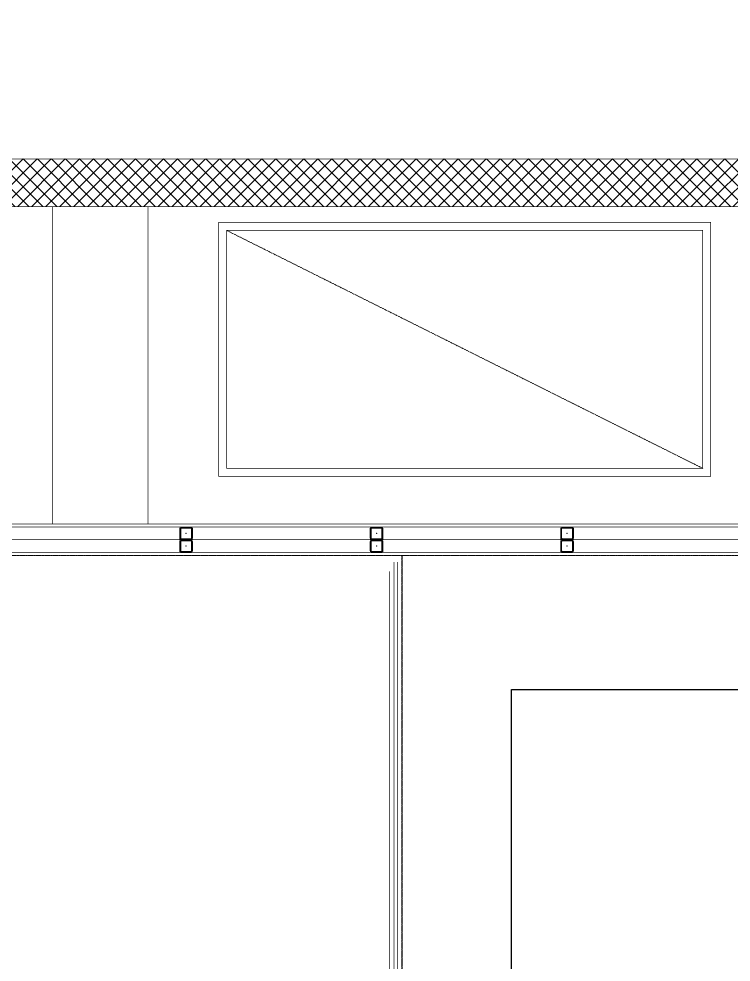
# Model space of a CAD drawing. Extents: x -1457 to 23780, y -2071 to 4205.
# Drawn here: x 7376.8 to 7601.2, y 1706.9 to 2004.2 of the extents above; entities that cross this region are included whole.
import ezdxf

# ---------------------------------------------------------------- set-up
doc = ezdxf.new("R2010")
doc.units = 0
doc.header["$MEASUREMENT"] = 0
doc.linetypes.add('HIDDEN', pattern=[0.375, 0.25, -0.125])
doc.layers.get('0').update_dxf_attribs({"color": 9, "lineweight": 9})
doc.layers.add('E-KABLO', color=7, linetype='Continuous', lineweight=30)
doc.layers.add('M-TEFRIS2-015', color=129, linetype='Continuous', lineweight=9)

# ---------------------------------------------------------------- blocks, each defined once
blk = doc.blocks.new('Prf-40x40')
for points in [[(1.5, -2), (-1.5, -2, -0.414214), (-2, -1.5), (-2, 1.5, -0.414214), (-1.5, 2), (1.5, 2, -0.414214), (2, 1.5), (2, -1.5, -0.414214)], [(1.5, -1.7), (-1.5, -1.7, -0.414214), (-1.7, -1.5), (-1.7, 1.5, -0.414214), (-1.5, 1.7), (1.5, 1.7, -0.414214), (1.7, 1.5), (1.7, -1.5, -0.414214)]]:
    blk.add_lwpolyline(points, format="xyb", close=True)
blk.add_point((0, 0))

msp = doc.modelspace()

# ---------------------------------------------------------------- hatches: boundary and pattern name
at = {"layer": 'M-TEFRIS2-015', "linetype": 'HIDDEN', "lineweight": 0}
h = msp.add_hatch(dxfattribs=at)
h.set_pattern_fill('ANSI37', color=256, scale=25, style=0)
h.paths.add_polyline_path([(7207.5, 1945), (7827.5, 1945), (7827.5, 1960), (7207.5, 1960)])

# ---------------------------------------------------------------- linework, layer by layer
at = {"layer": 'E-KABLO', "color": 6}
for p, q in [((7532.01, 1510.36), (7532.01, 1792.78)), ((7532.01, 1792.78), (7943.36, 1792.78))]:
    msp.add_line(p, q, dxfattribs=at)
at = {"layer": 'M-TEFRIS2-015', "linetype": 'HIDDEN', "lineweight": 0}
for p, q in [((7442.25, 1937.5), (7592.25, 1862.5)), ((7129.5, 1835), (7497.5, 1835)), ((7497.5, 1835), (7497.5, 1182.71)), ((7497.58, 1182.57), (7497.58, 1835)), ((7497.58, 1835), (7909.5, 1835))]:
    msp.add_line(p, q, dxfattribs=at)
at = {"layer": 'M-TEFRIS2-015', "linetype": 'HIDDEN', "lineweight": 0, "const_width": 0.2}
msp.add_lwpolyline([(7129.5, 979.76, -0.152644), (10705.5, 2076.19, -0.10573)], format="xyb", dxfattribs=at)
for points in [[(7207.5, 1945), (7827.5, 1945), (7827.5, 1960), (7207.5, 1960)], [(7594.75, 1860), (7439.75, 1860), (7439.75, 1940), (7594.75, 1940)], [(7592.25, 1862.5), (7442.25, 1862.5), (7442.25, 1937.5), (7592.25, 1937.5)]]:
    msp.add_lwpolyline(points, close=True, dxfattribs=at)
for points in [[(7126.5, 1836), (7908.5, 1836), (7908.5, 1945)], [(7127.5, 1835), (7909.5, 1835), (7909.5, 1945), (7899.5, 1945), (7899.5, 1845), (7127.5, 1845)], [(7900.5, 1944), (7900.5, 1844), (7127.5, 1844)], [(7387.5, 1845), (7387.5, 1945)], [(7417.5, 1845), (7417.5, 1945)], [(7129.5, 1840), (7898.61, 1840), (7904.5, 1840), (7904.5, 1846.13), (7904.5, 1943)], [(7129.5, 1840), (7898.61, 1840), (7904.5, 1840), (7904.5, 1846.13), (7904.5, 1943)], [(7495, 1833.04), (7495, 1462.91)], [(7496, 1462.91), (7496, 1833.04)], [(7493.5, 1830.05), (7493.5, 1465.9)], [(7497.5, 1830.05), (7497.5, 1465.91)]]:
    msp.add_lwpolyline(points, dxfattribs=at)
at = {"layer": 'M-TEFRIS2-015', "linetype": 'HIDDEN', "lineweight": 0}
msp.add_arc((10671.39, -4192.32), 6459.13, 96.245926, 119.431338, dxfattribs=at)

# ---------------------------------------------------------------- block references
at = {"layer": 'M-TEFRIS2-015', "linetype": 'HIDDEN', "lineweight": 0, "xscale": -1}
for p in [(7429.5, 1842), (7489.5, 1842), (7549.5, 1842), (7429.5, 1838), (7489.5, 1838), (7549.5, 1838)]:
    msp.add_blockref('Prf-40x40', p, dxfattribs=at)

doc.saveas('drawing.dxf')
